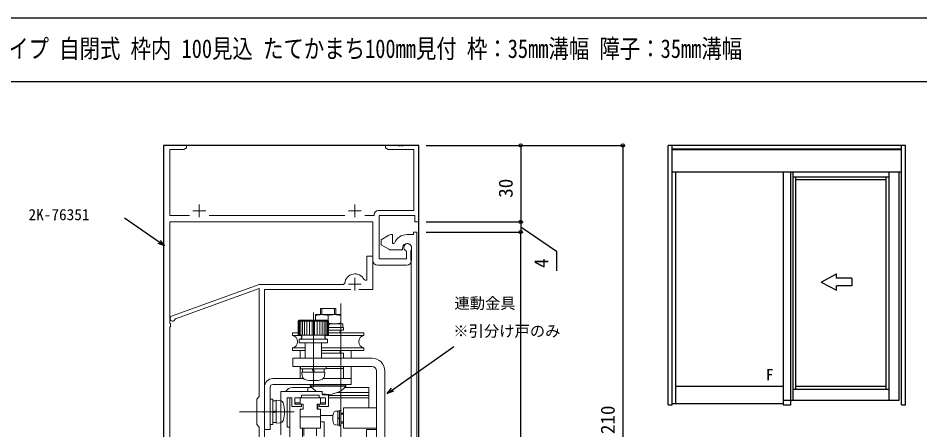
# Model space of a CAD drawing. Units: millimetres, scale not verified. Extents: x -437 to 438, y -681 to 678.
# Drawn here: x -130.6 to 223, y 482.4 to 644 of the extents above; entities that cross this region are included whole.
import ezdxf
from ezdxf.enums import TextEntityAlignment as Align

# ---------------------------------------------------------------- set-up
doc = ezdxf.new("R2010")
doc.units = ezdxf.units.MM
doc.header["$LTSCALE"] = 4
for name, color, linetype in [('0-1_USER1', 3, 'Continuous'), ('0-3_YKK_12', 2, 'Continuous'), ('0-5_YKK_A1', 4, 'Continuous'), ('0-6_YKK_D', 6, 'Continuous'), ('0-7_YKK_ZWAK', 7, 'Continuous')]:
    doc.layers.add(name, color=color, linetype=linetype)
doc.layers.add('0-2_YKK_11', color=7, linetype='Continuous', lineweight=18)
doc.layers.add('0-4_YKK_13', color=4, linetype='Continuous', lineweight=18)
doc.styles.add('ＭＳ ゴシック', font='')
doc.styles.get('ＭＳ ゴシック').set_extended_font_data('MS Gothic')

msp = doc.modelspace()

# ---------------------------------------------------------------- linework, layer by layer
at = {"layer": '0-2_YKK_11'}
for p, q in [((-59.539, 570.8), (-59.539, 565.8)), ((1.461, 570.8), (1.461, 565.8)), ((-62.039, 568.3), (-57.039, 568.3)), ((-55.651, 566.5), (-2.428, 566.5)), ((-1.039, 568.3), (3.961, 568.3)), ((23.661, 554), (23.661, 549)), ((21.661, 547), (10.461, 547)), ((1.461, 542.1), (1.461, 537.1)), ((-1.039, 539.6), (3.961, 539.6))]:
    msp.add_line(p, q, dxfattribs=at)
for points in [[(-71.239, 397), (-69.739, 397), (-69.739, 396), (-71.239, 396), (-71.239, 392.645), (-72.239, 390.5), (-72.239, 390), (-71.239, 390), (-71.239, 384), (-73.539, 384), (-73.539, 594), (-64.54, 594), (-64.54, 593), (-65.631, 592.37), (-71.039, 592.37), (-71.039, 566.5), (-63.428, 566.5)], [(10.531, 568.43), (24.531, 568.43), (24.531, 592.37), (14.552, 592.37), (13.461, 593), (13.461, 594), (18.502, 594), (18.686, 593.88), (19.235, 593.88), (19.419, 594), (19.502, 594), (19.686, 593.88), (20.235, 593.88), (20.419, 594), (26.461, 594), (26.461, 564), (24.961, 564), (24.961, 566.5), (10.961, 566.5), (10.961, 549.5), (21.731, 549.5), (21.731, 552.355), (21.552, 552.629)], [(5.349, 566.5), (9.031, 566.5), (9.031, 566.93)], [(8.461, 549), (8.461, 564), (-71.039, 564), (-71.039, 524.294), (-70.777, 523.996), (-70.777, 523.004), (-71.039, 522.706), (-71.039, 434.294), (-70.777, 433.996), (-70.777, 433.004), (-71.039, 432.706), (-71.039, 424.294), (-70.777, 423.996), (-70.777, 423.004), (-71.039, 422.706), (-71.039, 408.5), (-63.393, 408.5)], [(14.711, 553.268), (11.711, 555), (11.711, 557), (14.711, 558.732)], [(15.711, 559), (16.211, 559), (16.211, 555.5), (16.719, 555.5), (16.997, 555.687)], [(21.911, 559), (24.411, 559), (24.411, 560), (25.711, 560)], [(25.711, 560), (25.711, 384)], [(20.111, 553.7), (20.111, 553), (15.711, 553)], [(23.511, 394), (23.511, 548.746), (23.47, 548.896), (23.466, 548.905), (23.456, 548.922), (23.451, 548.93), (23.411, 549.08), (23.411, 552.618), (23.453, 552.773)], [(5.044, 541.378), (5.492, 541.1), (6.161, 541.1), (6.161, 550.5), (8.461, 550.5), (8.461, 537.5), (3.011, 537.5)], [(-70.381, 527.001), (-36.039, 539.5), (-3.022, 539.5), (-2.524, 539.956)], [(-69.251, 438.615), (-69.015, 438.5), (-36.039, 438.5), (-36.039, 446.5), (-37.039, 447.5), (-37.039, 457.5), (-36.039, 458.5), (-36.039, 483.5), (-37.039, 484.5), (-37.039, 494.5), (-36.039, 495.5), (-36.039, 537.904), (-68.906, 525.941), (-69.088, 525.752)], [(-0.089, 537.5), (-34.039, 537.5), (-34.039, 489.958), (-34.159, 489.775), (-34.159, 489.225), (-34.039, 489.042), (-34.039, 452.958), (-34.159, 452.775), (-34.159, 452.225), (-34.039, 452.042), (-34.039, 423.5), (-26.039, 423.5), (-26.039, 421.7), (-36.039, 421.7), (-36.039, 410.5)]]:
    msp.add_lwpolyline(points, dxfattribs=at)
for centre, radius, start, end in [((10.531, 566.93), 1.5, 90.00001, 179.99999), ((15.711, 557), 2, 89.99998, 120), ((21.911, 553.7), 5.3, 89.99999, 157.9757), ((21.911, 553.7), 1.8, 328.99728, 179.99999), ((22.161, 554), 1.5, 0.00002, 246.07405), ((15.711, 555), 2, 240, 270.00002), ((10.461, 549), 2, 180.00001, 269.99999), ((21.661, 549), 2, 270.00001, 359.99999), ((1.461, 539.6), 4, 26.38781, 174.9003), ((-70.039, 526.061), 1, 109.99999, 342.02011)]:
    msp.add_arc(centre, radius, start, end, dxfattribs=at)
at = {"layer": '0-3_YKK_12'}
for p, q in [((26.461, 594), (-73.539, 594)), ((-73.539, 594), (-73.539, 308.5)), ((26.461, 308.5), (26.461, 594))]:
    msp.add_line(p, q, dxfattribs=at)
at = {"layer": '0-4_YKK_13'}
for p, q in [((-4.039, 417.196), (-4.039, 531.962)), ((-14.839, 499.137), (-14.839, 528.415)), ((-14.019, 527.6), (-4.06, 527.6)), ((-14.019, 525.5), (-14.019, 527.6)), ((-12.039, 530), (-6.039, 530)), ((-12.039, 527.6), (-12.039, 530)), ((-11.489, 527.6), (-11.489, 530)), ((-9.039, 525.2), (-9.039, 527.173)), ((-6.589, 527.6), (-6.589, 530)), ((-6.039, 527.6), (-6.039, 530)), ((-4.06, 524), (-4.06, 527.6)), ((-20.339, 525.5), (-20.839, 525)), ((-20.839, 525), (-20.839, 519.5)), ((-8.839, 525), (-20.839, 525)), ((-20.635, 525), (-20.635, 519.5)), ((-9.339, 525.5), (-20.339, 525.5)), ((-20.277, 525), (-20.277, 519.5)), ((-19.754, 525), (-19.754, 519.5)), ((-19.082, 525), (-19.082, 519.5)), ((-18.281, 525), (-18.281, 519.5)), ((-17.375, 525), (-17.375, 519.5)), ((-16.392, 525), (-16.392, 519.5)), ((-15.362, 525), (-15.362, 519.5)), ((-14.317, 525), (-14.317, 519.5)), ((-13.287, 525), (-13.287, 519.5)), ((-12.304, 525), (-12.304, 519.5)), ((-11.398, 525), (-11.398, 519.5)), ((-10.597, 525), (-10.597, 519.5)), ((-9.925, 525), (-9.925, 519.5)), ((-9.402, 525), (-9.402, 519.5)), ((-9.339, 525.5), (-8.839, 525)), ((-9.044, 525), (-9.044, 519.5)), ((-8.839, 525), (-8.839, 519.5)), ((-8.839, 524), (-3.289, 524)), ((-8.839, 523.049), (-8.494, 524)), ((-3.289, 522.5), (-3.289, 524)), ((-23.039, 520.5), (-23.039, 519.449)), ((-23.039, 520.5), (-20.839, 520.5)), ((-3.039, 522.5), (-8.839, 522.5)), ((-8.839, 521.5), (-3.039, 521.5)), ((-8.839, 520.5), (4.961, 520.5)), ((-4.289, 521.5), (-4.289, 520.5)), ((-3.039, 522.5), (-3.039, 521.5)), ((4.961, 520.5), (4.961, 519.449)), ((-23.039, 519.449), (-19.819, 519.449)), ((-8.839, 519.5), (-20.839, 519.5)), ((-9.339, 518), (-20.339, 518)), ((-20.339, 518), (-20.339, 516.5)), ((-9.339, 516.5), (-20.339, 516.5)), ((-17.989, 510.5), (-17.989, 516.5)), ((-11.689, 516.5), (-17.989, 516.5)), ((-11.689, 510.5), (-11.689, 516.5)), ((-9.86, 519.449), (4.961, 519.449)), ((-9.339, 518), (-9.339, 516.5)), ((-23.039, 514.551), (-23.039, 513.5)), ((-23.039, 514.551), (-17.989, 514.551)), ((-23.039, 513.5), (-17.989, 513.5)), ((-20.039, 513.5), (-20.039, 510.5)), ((-11.689, 514.551), (4.961, 514.551)), ((-11.689, 513.5), (4.961, 513.5)), ((-4.289, 513.5), (-4.289, 512.5)), ((-0.039, 513.5), (-0.039, 510.5)), ((4.961, 514.551), (4.961, 513.5)), ((-22.839, 510.5), (-22.839, 507.3)), ((8.161, 510.5), (-22.839, 510.5)), ((-11.689, 510.5), (-17.989, 510.5)), ((-11.689, 512.5), (-3.039, 512.5)), ((-11.689, 512.5), (-4.289, 512.5)), ((-3.039, 512.5), (-3.039, 510.5)), ((8.161, 507.3), (-22.839, 507.3)), ((-20.039, 507.3), (-20.039, 502.5)), ((-9.839, 507.3), (-19.839, 507.3)), ((-19.839, 506.3), (-19.839, 507.3)), ((-9.839, 506.3), (-19.839, 506.3)), ((-19.089, 505), (-19.089, 506.3)), ((-14.839, 505), (-15.313, 506.3)), ((-14.839, 506.3), (-14.366, 505)), ((-10.589, 505), (-10.589, 506.3)), ((-9.839, 506.3), (-9.839, 507.3)), ((-3.039, 506.5), (-9.839, 506.5)), ((-3.039, 506.5), (-9.839, 506.5)), ((-3.039, 507.3), (-3.039, 506.5)), ((-3.039, 506.5), (-3.039, 502.5)), ((-0.039, 507.3), (-0.039, 500.2)), ((-30.739, 502.5), (-18.7, 502.5)), ((-10.978, 502.5), (-3.039, 502.5)), ((-10.978, 502.5), (-0.039, 502.5)), ((-10.339, 505), (-10.467, 503.539)), ((9.961, 505.5), (9.961, 439.5)), ((13.161, 505.5), (13.161, 439.5)), ((-34.039, 499.2), (-34.039, 482.5)), ((-0.039, 500.2), (-30.739, 500.2)), ((-15.509, 499), (-23.039, 499)), ((-17.039, 499), (-17.039, 497.5)), ((-13.039, 500.2), (-13.039, 500)), ((-5.039, 500), (-13.039, 500)), ((-5.039, 500.2), (-5.039, 500)), ((6.961, 499), (-2.57, 499)), ((6.961, 499), (6.961, 497)), ((-27.539, 480.5), (-27.539, 497.3)), ((-27.339, 497.5), (-11.539, 497.5)), ((-19.539, 495.2), (-19.539, 495.8)), ((-12.739, 496), (-19.339, 496)), ((-12.539, 495.2), (-12.539, 495.8)), ((-11.339, 496.4), (-11.339, 497.3)), ((-9.039, 496.2), (-11.139, 496.2)), ((-8.839, 491.7), (-8.839, 496)), ((6.961, 495.94), (-8.839, 495.94)), ((6.961, 497), (-5.539, 497)), ((6.961, 497), (-5.539, 497)), ((6.961, 491), (6.961, 497)), ((-31.739, 494.5), (-31.739, 484.5)), ((-30.739, 494.5), (-31.739, 494.5)), ((-30.739, 494.5), (-30.739, 484.5)), ((-29.439, 493.75), (-30.739, 493.75)), ((-29.439, 494), (-27.978, 493.872)), ((-25.039, 483.7), (-25.039, 494.8)), ((-23.439, 495), (-24.839, 495)), ((-24.039, 495), (-24.039, 483.3)), ((-23.239, 491.7), (-23.239, 494.8)), ((-10.039, 495), (-22.039, 495)), ((-22.039, 492.5), (-22.039, 495)), ((-22.039, 492.7), (-22.039, 494.8)), ((-20.039, 493), (-22.039, 493)), ((-18.789, 492.5), (-22.039, 492.5)), ((-19.739, 495), (-21.839, 495)), ((-19.739, 492.5), (-21.839, 492.5)), ((-20.039, 492.5), (-20.039, 495)), ((-18.789, 492.5), (-20.039, 492.5)), ((-19.539, 491.7), (-19.539, 492.3)), ((-18.789, 490.5), (-18.789, 492.5)), ((-10.039, 492.5), (-13.289, 492.5)), ((-13.289, 490.5), (-13.289, 492.5)), ((-12.039, 492.5), (-13.289, 492.5)), ((-13.039, 490.5), (-13.039, 492.5)), ((-12.539, 491.7), (-12.539, 492.3)), ((-10.239, 495), (-12.339, 495)), ((-10.239, 492.5), (-12.339, 492.5)), ((-12.039, 492.5), (-12.039, 495)), ((-10.039, 493), (-12.039, 493)), ((-10.039, 492.5), (-10.039, 495)), ((-10.039, 492.7), (-10.039, 494.8)), ((6.961, 495), (-8.839, 495)), ((-43.85, 489.5), (-22.31, 489.5)), ((-30.739, 489.5), (-29.439, 489.973)), ((-29.439, 489.5), (-30.739, 489.027)), ((-19.739, 491.5), (-23.039, 491.5)), ((-18.789, 490.5), (-20.039, 490.5)), ((-20.039, 483), (-20.039, 490.5)), ((-12.039, 490.5), (-13.289, 490.5)), ((-9.039, 491.5), (-12.339, 491.5)), ((-12.039, 483), (-12.039, 490.5)), ((-7.168, 488), (-12.039, 488)), ((-5.239, 489.75), (-6.087, 489.676)), ((-5.239, 484.25), (-5.239, 489.75)), ((-4.539, 489.75), (-5.239, 489.75)), ((-4.539, 484), (-4.539, 490)), ((-4.039, 489), (-4.039, 485)), ((-4.039, 489), (-3.039, 489)), ((-4.039, 488.5), (-3.039, 488.5)), ((-3.039, 491), (9.961, 491)), ((-3.039, 483), (-3.039, 491)), ((9.961, 483), (9.961, 491)), ((-30.739, 484.5), (-31.739, 484.5)), ((-29.439, 485.25), (-30.739, 485.25)), ((-12.039, 487.5), (-20.039, 487.5)), ((-12.039, 485.6), (-10.539, 485.6)), ((-10.539, 479), (-10.539, 485.6)), ((-5.239, 487), (-4.539, 487.255)), ((-4.539, 487), (-5.239, 486.745)), ((-4.039, 485.5), (-3.039, 485.5)), ((-4.039, 485), (-3.039, 485)), ((-24.839, 483.5), (-24.239, 483.5)), ((-24.039, 483.3), (-24.039, 472.8)), ((-12.039, 483), (-20.039, 483)), ((-19.039, 434.4), (-19.039, 483)), ((-18.539, 483), (-18.539, 480)), ((-13.539, 483), (-13.539, 480)), ((-5.239, 484.25), (-6.087, 484.324)), ((-4.539, 484.25), (-5.239, 484.25)), ((-4.039, 484), (-4.539, 484)), ((-3.039, 483), (9.961, 483)), ((9.961, 482.5), (5.961, 482.5)), ((5.961, 438.5), (5.961, 482.5)), ((9.961, 438.5), (9.961, 482.5))]:
    msp.add_line(p, q, dxfattribs=at)
for points in [[(-10.339, 505), (-19.339, 505), (-19.212, 503.539)], [(-31.739, 499.2), (-31.739, 482.5), (-34.039, 482.5)], [(-16.039, 500), (-2.039, 500), (-2.039, 499.585)], [(-16.039, 500), (-16.039, 499.585), (-2.039, 499.585)], [(-29.439, 494), (-29.439, 485), (-27.978, 485.128)], [(-4.039, 484), (-4.039, 490), (-4.539, 490)]]:
    msp.add_lwpolyline(points, dxfattribs=at)
for centre, radius, start, end in [((-11.529, 520.133), 7.467, 70.52099, 109.47901), ((-6.55, 520.133), 7.467, 70.52099, 109.47901), ((-6.55, 531.467), 7.467, 252.14101, 289.47901), ((-23.539, 517), 2.5, 281.53696, 78.46304), ((-20.089, 518.75), 0.75, 270, 90), ((-9.589, 518.75), 0.75, 90, 270), ((5.461, 517), 2.5, 101.53696, 258.46304), ((8.161, 505.5), 5, 0, 90), ((8.161, 505.5), 1.8, 0, 90), ((-30.739, 499.2), 3.3, 90, 180), ((-17.618, 503.678), 1.6, 185, 254.50603), ((-14.839, 513.7), 12, 254.50603, 285.49397), ((-12.061, 503.678), 1.6, 285.49397, 355), ((-30.739, 499.2), 1, 90, 180), ((-23.039, 496), 3, 90, 150), ((-9.039, 505.4), 9.1, 219.71514, 240.24227), ((-9.039, 505.4), 9.1, 255.35986, 320.28486), ((-27.339, 497.3), 0.2, 90, 180), ((-19.739, 495.2), 0.2, 270, 0), ((-19.339, 495.8), 0.2, 90, 180), ((-12.739, 495.8), 0.2, 0, 90), ((-12.339, 495.2), 0.2, 180, 270), ((-11.539, 497.3), 0.2, 0, 90), ((-11.139, 496.4), 0.2, 180, 270), ((-9.039, 496), 0.2, 0, 90), ((-28.117, 492.278), 1.6, 68.82491, 85), ((-28.117, 492.278), 1.6, 15.49397, 68.82491), ((-38.139, 489.5), 12, 344.50603, 15.49397), ((-24.839, 494.8), 0.2, 90, 180), ((-23.439, 494.8), 0.2, 0, 90), ((-23.039, 491.7), 0.2, 180, 270), ((-21.839, 494.8), 0.2, 90, 180), ((-21.839, 492.7), 0.2, 180, 270), ((-19.739, 492.3), 0.2, 0, 90), ((-19.739, 491.7), 0.2, 270, 0), ((-12.339, 492.3), 0.2, 90, 180), ((-12.339, 491.7), 0.2, 180, 270), ((-10.239, 494.8), 0.2, 0, 90), ((-10.239, 492.7), 0.2, 270, 0), ((-9.039, 491.7), 0.2, 270, 0), ((-0.239, 487), 7, 163.74297, 196.25703), ((-6, 488.68), 1, 95, 163.74297), ((-28.117, 486.722), 1.6, 275, 291.17509), ((-28.117, 486.722), 1.6, 291.17509, 344.50603), ((-6, 485.32), 1, 196.25703, 265), ((-24.839, 483.7), 0.2, 180, 270), ((-24.239, 483.3), 0.2, 0, 90)]:
    msp.add_arc(centre, radius, start, end, dxfattribs=at)
at = {"layer": '0-5_YKK_A1'}
for p, q in [((124.3, 492.25), (124.3, 594)), ((217.3, 594), (124.3, 594)), ((125.8, 492.25), (125.8, 594)), ((215.8, 592.5), (125.8, 592.5)), ((215.8, 592.3), (125.8, 592.3)), ((215.8, 492.25), (215.8, 594)), ((217.3, 492.25), (217.3, 594)), ((215.8, 583.5), (125.8, 583.5)), ((127.3, 492.75), (127.3, 583.5)), ((172.3, 494), (172.3, 583.5)), ((173.2, 583.5), (173.2, 494)), ((210.9, 494), (210.9, 583.5)), ((214.8, 494), (214.8, 583.5)), ((210.9, 581.6), (173.2, 581.6)), ((174.3, 498.4), (174.3, 581.6)), ((209.8, 580.5), (174.3, 580.5)), ((209.8, 498.4), (209.8, 581.6)), ((184.3, 540.375), (190.3, 543.565)), ((190.3, 541.875), (190.3, 543.565)), ((196.3, 541.875), (190.3, 541.875)), ((196.3, 541.875), (196.3, 538.875)), ((184.3, 540.375), (190.3, 537.185)), ((196.3, 538.875), (190.3, 538.875)), ((190.3, 537.185), (190.3, 538.875)), ((127.3, 499.5), (169.3, 499.5)), ((174.3, 499.5), (209.8, 499.5)), ((173.2, 498.4), (210.9, 498.4)), ((124.3, 492.25), (125.8, 492.25)), ((125.8, 492.75), (169.3, 492.75)), ((169.3, 494), (214.8, 494)), ((215.8, 492.25), (217.3, 492.25))]:
    msp.add_line(p, q, dxfattribs=at)
msp.add_lwpolyline([(169.3, 583.5), (169.3, 494), (169.3, 492.25), (172.3, 492.25), (172.3, 494)], dxfattribs=at)
at = {"layer": '0-6_YKK_D'}
for p, q in [((29.461, 593.997), (107.46, 593.997)), ((29.461, 593.997), (67.461, 593.997)), ((66.461, 593.997), (66.461, 564)), ((106.46, 593.997), (106.46, 383.996)), ((29.461, 564), (67.461, 564)), ((29.461, 564), (67.461, 564)), ((66.461, 564), (66.461, 559.996)), ((29.461, 559.996), (67.461, 559.996)), ((29.461, 559.996), (67.461, 559.996)), ((66.461, 393.997), (66.461, 559.996))]:
    msp.add_line(p, q, dxfattribs=at)
for points in [[(-73.218, 554.655), (-75.316, 556.105), (-88.92, 565.506)], [(66.461, 561.998), (80.447, 552.531), (80.447, 544.801)], [(-74.928, 556.667), (-73.218, 554.655), (-75.705, 555.543)], [(14.151, 496.662), (16.233, 498.135), (40.278, 515.141)], [(16.628, 497.577), (14.151, 496.662), (15.838, 498.693)]]:
    msp.add_lwpolyline(points, dxfattribs=at)
for centre in [(66.461, 593.997), (106.46, 593.997), (66.461, 564), (66.461, 564), (66.461, 559.996), (66.461, 559.996)]:
    msp.add_circle(centre, 0.637, dxfattribs=at)
at = {"layer": '0-7_YKK_ZWAK'}
for p, q in [((438.3, 644), (-436.7, 644)), ((438.3, 619), (-436.7, 619))]:
    msp.add_line(p, q, dxfattribs=at)

# ---------------------------------------------------------------- texts
at = {"layer": '0-1_USER1', "style": 'ＭＳ ゴシック', "width": 0.8}
msp.add_text('片引き戸／引分け戸【かまちタイプ】 重量タイプ 自閉式 枠内 100見込 たてかまち100mm見付 枠：35mm溝幅 障子：35mm溝幅', height=7.331, dxfattribs=at).set_placement((-298.461, 626.131), align=Align.BOTTOM_LEFT)
at = {"layer": '0-5_YKK_A1', "style": 'ＭＳ ゴシック'}
msp.add_text('F', height=4.399, dxfattribs=at).set_placement((162.595, 500.5), align=Align.BOTTOM_LEFT)
at = {"layer": '0-6_YKK_D', "style": 'ＭＳ ゴシック'}
for s, p in [('30', (64.961, 573.459)), ('4', (78.947, 545.918)), ('210', (104.96, 480.73))]:
    msp.add_text(s, height=5.499, rotation=90, dxfattribs=at).set_placement(p, align=Align.BOTTOM_LEFT)
for s, p in [('2K-76351', (-126.511, 563.348)), ('連動金具', (40.482, 528.566)), ('※引分け戸のみ', (40.039, 517.645))]:
    msp.add_text(s, height=4.399, dxfattribs=at).set_placement(p, align=Align.BOTTOM_LEFT)

doc.saveas('drawing.dxf')
